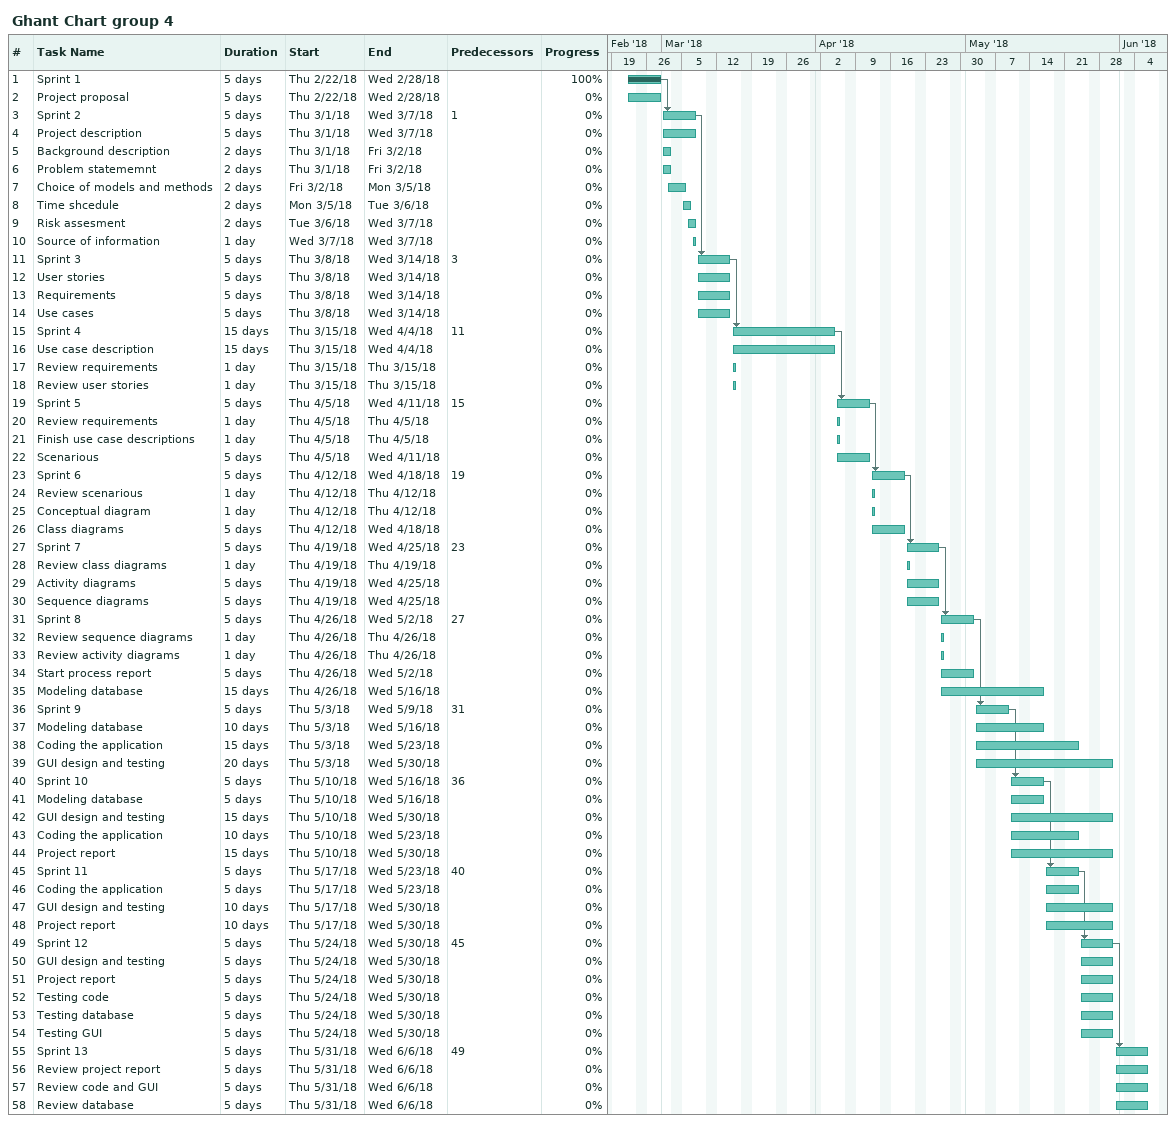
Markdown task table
Ghant Chart group 4

| ID | Task | Duration | Start | Finish | Predecessors | % complete |
|---|---|---|---|---|---|---|
| 1 | Sprint 1 | 5d | 2018-02-22 | 2018-02-28 |  | 100 |
| 2 | Project proposal | 5d | 2018-02-22 | 2018-02-28 |  | 0 |
| 3 | Sprint 2 | 5d | 2018-03-01 | 2018-03-07 | 1 | 0 |
| 4 | Project description | 5d | 2018-03-01 | 2018-03-07 |  | 0 |
| 5 | Background description | 2d | 2018-03-01 | 2018-03-02 |  | 0 |
| 6 | Problem statememnt | 2d | 2018-03-01 | 2018-03-02 |  | 0 |
| 7 | Choice of models and methods | 2d | 2018-03-02 | 2018-03-05 |  | 0 |
| 8 | Time shcedule | 2d | 2018-03-05 | 2018-03-06 |  | 0 |
| 9 | Risk assesment | 2d | 2018-03-06 | 2018-03-07 |  | 0 |
| 10 | Source of information | 1d | 2018-03-07 | 2018-03-07 |  | 0 |
| 11 | Sprint 3 | 5d | 2018-03-08 | 2018-03-14 | 3 | 0 |
| 12 | User stories | 5d | 2018-03-08 | 2018-03-14 |  | 0 |
| 13 | Requirements | 5d | 2018-03-08 | 2018-03-14 |  | 0 |
| 14 | Use cases | 5d | 2018-03-08 | 2018-03-14 |  | 0 |
| 15 | Sprint 4 | 15d | 2018-03-15 | 2018-04-04 | 11 | 0 |
| 16 | Use case description | 15d | 2018-03-15 | 2018-04-04 |  | 0 |
| 17 | Review requirements | 1d | 2018-03-15 | 2018-03-15 |  | 0 |
| 18 | Review user stories | 1d | 2018-03-15 | 2018-03-15 |  | 0 |
| 19 | Sprint 5 | 5d | 2018-04-05 | 2018-04-11 | 15 | 0 |
| 20 | Review requirements | 1d | 2018-04-05 | 2018-04-05 |  | 0 |
| 21 | Finish use case descriptions | 1d | 2018-04-05 | 2018-04-05 |  | 0 |
| 22 | Scenarious | 5d | 2018-04-05 | 2018-04-11 |  | 0 |
| 23 | Sprint 6 | 5d | 2018-04-12 | 2018-04-18 | 19 | 0 |
| 24 | Review scenarious | 1d | 2018-04-12 | 2018-04-12 |  | 0 |
| 25 | Conceptual diagram | 1d | 2018-04-12 | 2018-04-12 |  | 0 |
| 26 | Class diagrams | 5d | 2018-04-12 | 2018-04-18 |  | 0 |
| 27 | Sprint 7 | 5d | 2018-04-19 | 2018-04-25 | 23 | 0 |
| 28 | Review class diagrams | 1d | 2018-04-19 | 2018-04-19 |  | 0 |
| 29 | Activity diagrams | 5d | 2018-04-19 | 2018-04-25 |  | 0 |
| 30 | Sequence diagrams | 5d | 2018-04-19 | 2018-04-25 |  | 0 |
| 31 | Sprint 8 | 5d | 2018-04-26 | 2018-05-02 | 27 | 0 |
| 32 | Review sequence diagrams | 1d | 2018-04-26 | 2018-04-26 |  | 0 |
| 33 | Review activity diagrams | 1d | 2018-04-26 | 2018-04-26 |  | 0 |
| 34 | Start process report | 5d | 2018-04-26 | 2018-05-02 |  | 0 |
| 35 | Modeling database | 15d | 2018-04-26 | 2018-05-16 |  | 0 |
| 36 | Sprint 9 | 5d | 2018-05-03 | 2018-05-09 | 31 | 0 |
| 37 | Modeling database | 10d | 2018-05-03 | 2018-05-16 |  | 0 |
| 38 | Coding the application | 15d | 2018-05-03 | 2018-05-23 |  | 0 |
| 39 | GUI design and testing | 20d | 2018-05-03 | 2018-05-30 |  | 0 |
| 40 | Sprint 10 | 5d | 2018-05-10 | 2018-05-16 | 36 | 0 |
| 41 | Modeling database | 5d | 2018-05-10 | 2018-05-16 |  | 0 |
| 42 | GUI design and testing | 15d | 2018-05-10 | 2018-05-30 |  | 0 |
| 43 | Coding the application | 10d | 2018-05-10 | 2018-05-23 |  | 0 |
| 44 | Project report | 15d | 2018-05-10 | 2018-05-30 |  | 0 |
| 45 | Sprint 11 | 5d | 2018-05-17 | 2018-05-23 | 40 | 0 |
| 46 | Coding the application | 5d | 2018-05-17 | 2018-05-23 |  | 0 |
| 47 | GUI design and testing | 10d | 2018-05-17 | 2018-05-30 |  | 0 |
| 48 | Project report | 10d | 2018-05-17 | 2018-05-30 |  | 0 |
| 49 | Sprint 12 | 5d | 2018-05-24 | 2018-05-30 | 45 | 0 |
| 50 | GUI design and testing | 5d | 2018-05-24 | 2018-05-30 |  | 0 |
| 51 | Project report | 5d | 2018-05-24 | 2018-05-30 |  | 0 |
| 52 | Testing code | 5d | 2018-05-24 | 2018-05-30 |  | 0 |
| 53 | Testing database | 5d | 2018-05-24 | 2018-05-30 |  | 0 |
| 54 | Testing GUI | 5d | 2018-05-24 | 2018-05-30 |  | 0 |
| 55 | Sprint 13 | 5d | 2018-05-31 | 2018-06-06 | 49 | 0 |
| 56 | Review project report | 5d | 2018-05-31 | 2018-06-06 |  | 0 |
| 57 | Review code and GUI | 5d | 2018-05-31 | 2018-06-06 |  | 0 |
| 58 | Review database | 5d | 2018-05-31 | 2018-06-06 |  | 0 |
